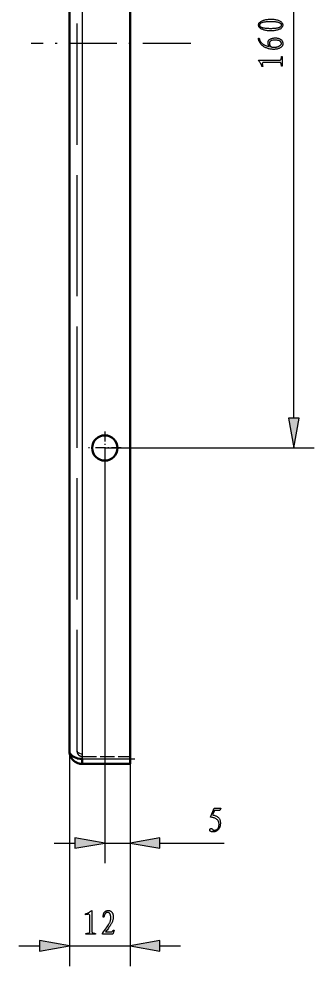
# Model space of a CAD drawing. Extents: x 0 to 420, y 0 to 297.
# Drawn here: x 284.5 to 313.7, y 106.2 to 199.9 of the extents above; entities that cross this region are included whole.
import ezdxf

# ---------------------------------------------------------------- set-up
doc = ezdxf.new("R2010")
doc.units = 0
doc.linetypes.add('DASHDOT', pattern=[18.5, 12, -3, 0.5, -3])
doc.linetypes.add('DASHED', pattern=[15, 12, -3])

msp = doc.modelspace()

# ---------------------------------------------------------------- linework, layer by layer
at = {"color": 7, "lineweight": 50}
for p, q in [((289.457, 267.418), (289.457, 127.418)), ((295.457, 267.741), (295.457, 127.095))]:
    msp.add_line(p, q, dxfattribs=at)
at = {"color": 7, "linetype": 'DASHED', "lineweight": 25}
for p, q in [((290.207, 127.418), (290.207, 267.418)), ((290.707, 267.741), (290.707, 127.095)), ((290.707, 267.741), (290.707, 127.095)), ((290.707, 267.741), (290.707, 127.095))]:
    msp.add_line(p, q, dxfattribs=at)
at = {"color": 7, "lineweight": 25}
msp.add_line((290.707, 267.741), (290.707, 127.095), dxfattribs=at)
at = {"color": 5, "lineweight": 25}
for p, q in [((311.671, 160.372), (311.671, 234.463)), ((292.957, 157.418), (292.957, 116.344)), ((292.957, 157.418), (313.671, 157.418)), ((289.457, 127.418), (289.457, 106.178)), ((295.457, 127.095), (295.457, 106.178))]:
    msp.add_line(p, q, dxfattribs=at)
at = {"color": 14, "linetype": 'DASHDOT', "lineweight": 25, "ltscale": 0.394984}
msp.add_line((301.461, 197.418), (285.662, 197.418), dxfattribs=at)
at = {"color": 14, "linetype": 'DASHDOT', "lineweight": 25, "ltscale": 0.08125}
for p, q in [((292.957, 159.043), (292.957, 155.793)), ((294.582, 157.418), (291.332, 157.418))]:
    msp.add_line(p, q, dxfattribs=at)
at = {"color": 14, "linetype": 'DASHDOT', "lineweight": 25, "ltscale": 0.1425}
msp.add_line((290.232, 126.668), (295.932, 126.668), dxfattribs=at)
msp.add_line((290.232, 126.668), (295.932, 126.668), dxfattribs=at)
at = {"color": 7, "linetype": 'DASHED', "lineweight": 25, "ltscale": 0.004419}
msp.add_line((290.707, 127.095), (290.707, 126.918), dxfattribs=at)
msp.add_line((290.707, 127.095), (290.707, 126.918), dxfattribs=at)
at = {"color": 7, "lineweight": 25, "ltscale": 0.010669}
msp.add_line((290.707, 127.095), (290.707, 126.668), dxfattribs=at)
at = {"color": 7, "linetype": 'DASHED', "lineweight": 25, "ltscale": 0.010669}
msp.add_line((290.707, 127.095), (290.707, 126.668), dxfattribs=at)
at = {"color": 7, "linetype": 'DASHED', "lineweight": 25, "ltscale": 0.11875}
for p, q in [((290.707, 126.918), (295.457, 126.918)), ((290.707, 126.668), (295.457, 126.668))]:
    msp.add_line(p, q, dxfattribs=at)
at = {"color": 7, "lineweight": 25, "ltscale": 0.11875}
msp.add_line((290.707, 126.668), (295.457, 126.668), dxfattribs=at)
at = {"color": 7, "lineweight": 50, "ltscale": 0.0125}
for p, q in [((290.707, 126.168), (290.707, 126.668)), ((295.457, 126.168), (295.457, 126.668))]:
    msp.add_line(p, q, dxfattribs=at)
at = {"color": 7, "linetype": 'DASHED', "lineweight": 25, "ltscale": 0.0125}
msp.add_line((290.707, 126.668), (290.707, 126.168), dxfattribs=at)
at = {"color": 5, "lineweight": 25, "ltscale": 0.268774}
msp.add_line((295.457, 127.095), (295.457, 116.344), dxfattribs=at)
at = {"color": 7, "lineweight": 50, "ltscale": 0.010669}
msp.add_line((295.457, 127.095), (295.457, 126.668), dxfattribs=at)
at = {"color": 7, "lineweight": 50, "ltscale": 0.001465}
msp.add_line((290.414, 126.203), (290.471, 126.19), dxfattribs=at)
at = {"color": 7, "lineweight": 50, "ltscale": 0.11875}
msp.add_line((290.707, 126.168), (295.457, 126.168), dxfattribs=at)
at = {"color": 5, "lineweight": 25, "ltscale": 0.051139}
for p, q in [((287.957, 118.344), (290.003, 118.344)), ((284.457, 108.178), (286.503, 108.178)), ((298.412, 108.178), (300.457, 108.178))]:
    msp.add_line(p, q, dxfattribs=at)
at = {"color": 5, "lineweight": 25, "ltscale": 0.0625}
msp.add_line((292.957, 118.344), (295.457, 118.344), dxfattribs=at)
at = {"color": 5, "lineweight": 25, "ltscale": 0.15929}
msp.add_line((298.412, 118.344), (304.783, 118.344), dxfattribs=at)
at = {"color": 5, "lineweight": 25, "ltscale": 0.15}
msp.add_line((289.457, 108.178), (295.457, 108.178), dxfattribs=at)
at = {"color": 5, "lineweight": 25}
for points in [[(308.525, 199.667), (308.587, 199.697), (308.655, 199.724), (308.727, 199.748), (308.805, 199.769), (308.887, 199.787), (308.974, 199.801), (309.066, 199.813), (309.164, 199.822), (309.266, 199.828), (309.372, 199.831), (309.48, 199.831), (309.582, 199.827), (309.681, 199.82), (309.775, 199.809), (309.865, 199.795), (309.95, 199.778), (310.031, 199.757), (310.107, 199.733), (310.18, 199.705), (310.247, 199.674), (310.31, 199.64), (310.366, 199.604), (310.415, 199.566), (310.457, 199.526), (310.494, 199.484), (310.523, 199.44), (310.546, 199.394), (310.562, 199.346), (310.572, 199.295), (310.576, 199.243), (310.572, 199.191), (310.562, 199.141), (310.546, 199.094), (310.523, 199.048), (310.494, 199.006), (310.457, 198.965), (310.415, 198.927), (310.366, 198.891), (310.31, 198.857), (310.247, 198.826), (310.18, 198.798), (310.107, 198.772), (310.031, 198.749), (309.95, 198.73), (309.865, 198.713), (309.775, 198.7), (309.681, 198.689), (309.582, 198.682), (309.48, 198.677), (309.372, 198.676), (309.266, 198.677), (309.164, 198.682), (309.066, 198.689), (308.974, 198.7), (308.887, 198.713), (308.805, 198.73), (308.727, 198.749), (308.655, 198.772), (308.587, 198.798), (308.525, 198.826), (308.467, 198.856), (308.415, 198.886), (308.369, 198.915), (308.328, 198.944), (308.292, 198.973), (308.262, 199.002), (308.238, 199.03), (308.219, 199.058), (308.205, 199.086), (308.197, 199.113), (308.192, 199.14), (308.188, 199.168), (308.185, 199.195), (308.184, 199.221), (308.183, 199.248), (308.184, 199.275), (308.185, 199.301), (308.188, 199.328), (308.192, 199.354), (308.197, 199.38), (308.205, 199.406), (308.219, 199.433), (308.238, 199.46), (308.262, 199.488), (308.292, 199.517), (308.328, 199.546), (308.369, 199.575), (308.415, 199.605), (308.467, 199.636)], [(310.159, 198.997), (310.204, 199.012), (310.246, 199.028), (310.284, 199.043), (310.317, 199.059), (310.347, 199.076), (310.372, 199.092), (310.393, 199.109), (310.41, 199.126), (310.423, 199.143), (310.432, 199.161), (310.438, 199.179), (310.443, 199.196), (310.446, 199.214), (310.448, 199.231), (310.449, 199.248), (310.448, 199.265), (310.446, 199.282), (310.443, 199.299), (310.438, 199.315), (310.432, 199.332), (310.423, 199.348), (310.41, 199.365), (310.393, 199.381), (310.372, 199.398), (310.347, 199.414), (310.317, 199.43), (310.284, 199.447), (310.246, 199.463), (310.204, 199.48), (310.159, 199.496), (310.108, 199.512), (310.051, 199.526), (309.987, 199.538), (309.918, 199.549), (309.842, 199.558), (309.761, 199.565), (309.673, 199.571), (309.579, 199.575), (309.479, 199.577), (309.372, 199.578), (309.266, 199.577), (309.165, 199.575), (309.069, 199.571), (308.979, 199.565), (308.894, 199.558), (308.815, 199.549), (308.741, 199.538), (308.672, 199.526), (308.61, 199.512), (308.552, 199.496), (308.5, 199.479), (308.454, 199.46), (308.413, 199.439), (308.377, 199.416), (308.347, 199.392), (308.322, 199.366), (308.303, 199.338), (308.29, 199.308), (308.281, 199.276), (308.279, 199.243), (308.281, 199.21), (308.29, 199.179), (308.303, 199.149), (308.322, 199.122), (308.347, 199.096), (308.377, 199.072), (308.413, 199.051), (308.454, 199.031), (308.5, 199.013), (308.552, 198.997), (308.61, 198.983), (308.672, 198.97), (308.741, 198.959), (308.815, 198.949), (308.894, 198.941), (308.979, 198.934), (309.069, 198.929), (309.165, 198.925), (309.266, 198.923), (309.372, 198.922), (309.479, 198.923), (309.579, 198.925), (309.673, 198.929), (309.761, 198.934), (309.842, 198.941), (309.918, 198.949), (309.987, 198.959), (310.051, 198.97), (310.108, 198.983)], [(309.311, 197.855), (309.352, 197.879), (309.395, 197.9), (309.441, 197.918), (309.489, 197.934), (309.54, 197.948), (309.593, 197.959), (309.649, 197.967), (309.707, 197.974), (309.767, 197.977), (309.831, 197.978), (309.894, 197.977), (309.955, 197.973), (310.013, 197.966), (310.07, 197.955), (310.124, 197.943), (310.177, 197.927), (310.227, 197.908), (310.275, 197.887), (310.32, 197.862), (310.364, 197.835), (310.404, 197.805), (310.44, 197.772), (310.472, 197.736), (310.499, 197.698), (310.523, 197.657), (310.542, 197.613), (310.557, 197.567), (310.567, 197.518), (310.573, 197.466), (310.576, 197.411), (310.573, 197.356), (310.565, 197.304), (310.552, 197.255), (310.534, 197.209), (310.511, 197.165), (310.482, 197.124), (310.448, 197.086), (310.409, 197.05), (310.365, 197.017), (310.316, 196.987), (310.263, 196.96), (310.207, 196.936), (310.15, 196.914), (310.089, 196.895), (310.027, 196.88), (309.962, 196.867), (309.895, 196.857), (309.826, 196.849), (309.754, 196.845), (309.68, 196.844), (309.605, 196.845), (309.531, 196.849), (309.458, 196.856), (309.385, 196.866), (309.313, 196.878), (309.241, 196.893), (309.17, 196.911), (309.1, 196.931), (309.031, 196.954), (308.962, 196.98), (308.895, 197.009), (308.831, 197.039), (308.768, 197.072), (308.709, 197.107), (308.651, 197.144), (308.596, 197.184), (308.544, 197.225), (308.494, 197.269), (308.447, 197.315), (308.402, 197.363), (308.36, 197.413), (308.322, 197.465), (308.289, 197.519), (308.26, 197.575), (308.234, 197.633), (308.213, 197.693), (308.196, 197.755), (308.183, 197.818), (308.174, 197.884), (308.169, 197.951), (308.251, 197.951), (308.258, 197.9), (308.268, 197.85), (308.279, 197.803), (308.294, 197.756), (308.311, 197.712), (308.331, 197.669), (308.353, 197.628), (308.378, 197.588), (308.406, 197.55), (308.436, 197.514), (308.469, 197.479), (308.503, 197.446), (308.54, 197.414), (308.579, 197.385), (308.621, 197.356), (308.664, 197.33), (308.71, 197.305), (308.758, 197.282), (308.808, 197.26), (308.86, 197.24), (308.912, 197.222), (308.961, 197.205), (309.008, 197.189), (309.052, 197.175), (309.094, 197.162), (309.133, 197.15), (309.169, 197.14), (309.203, 197.131), (309.234, 197.123), (309.263, 197.117), (309.252, 197.134), (309.242, 197.15), (309.231, 197.166), (309.22, 197.183), (309.21, 197.199), (309.2, 197.216), (309.19, 197.232), (309.18, 197.248), (309.17, 197.265), (309.161, 197.281), (309.151, 197.299), (309.143, 197.318), (309.136, 197.34), (309.13, 197.363), (309.125, 197.389), (309.12, 197.417), (309.117, 197.446), (309.115, 197.478), (309.113, 197.512), (309.113, 197.548), (309.115, 197.584), (309.121, 197.619), (309.131, 197.653), (309.144, 197.686), (309.162, 197.717), (309.184, 197.747), (309.21, 197.776), (309.24, 197.804), (309.273, 197.83)], [(309.769, 197.062), (309.812, 197.063), (309.856, 197.066), (309.898, 197.071), (309.941, 197.078), (309.983, 197.086), (310.024, 197.097), (310.065, 197.109), (310.106, 197.124), (310.146, 197.14), (310.186, 197.158), (310.224, 197.177), (310.259, 197.197), (310.291, 197.217), (310.319, 197.237), (310.345, 197.257), (310.367, 197.278), (310.386, 197.299), (310.403, 197.32), (310.415, 197.341), (310.425, 197.363), (310.432, 197.385), (310.436, 197.408), (310.436, 197.432), (310.434, 197.456), (310.429, 197.481), (310.42, 197.507), (310.409, 197.533), (310.395, 197.56), (310.377, 197.588), (310.357, 197.616), (310.331, 197.643), (310.298, 197.668), (310.257, 197.689), (310.208, 197.708), (310.152, 197.724), (310.088, 197.737), (310.016, 197.747), (309.937, 197.754), (309.85, 197.758), (309.755, 197.76), (309.662, 197.757), (309.578, 197.75), (309.504, 197.737), (309.44, 197.719), (309.386, 197.696), (309.342, 197.669), (309.307, 197.636), (309.283, 197.598), (309.268, 197.555), (309.263, 197.507), (309.264, 197.458), (309.266, 197.412), (309.269, 197.37), (309.274, 197.332), (309.28, 197.297), (309.288, 197.265), (309.297, 197.236), (309.307, 197.211), (309.318, 197.19), (309.331, 197.172), (309.345, 197.156), (309.359, 197.142), (309.373, 197.129), (309.387, 197.117), (309.402, 197.107), (309.416, 197.098), (309.431, 197.09), (309.445, 197.084), (309.46, 197.08), (309.475, 197.076), (309.491, 197.074), (309.511, 197.071), (309.533, 197.069), (309.558, 197.067), (309.586, 197.066), (309.617, 197.065), (309.651, 197.064), (309.687, 197.063), (309.727, 197.063)], [(308.744, 195.559), (308.705, 195.557), (308.67, 195.553), (308.64, 195.547), (308.613, 195.538), (308.591, 195.526), (308.574, 195.512), (308.56, 195.495), (308.551, 195.475), (308.546, 195.453), (308.545, 195.429), (308.547, 195.402), (308.549, 195.376), (308.553, 195.349), (308.556, 195.321), (308.561, 195.294), (308.566, 195.265), (308.572, 195.237), (308.578, 195.208), (308.585, 195.178), (308.593, 195.148), (308.511, 195.148), (308.486, 195.214), (308.458, 195.278), (308.429, 195.342), (308.397, 195.404), (308.364, 195.466), (308.329, 195.527), (308.292, 195.588), (308.253, 195.647), (308.212, 195.706), (308.169, 195.764), (310.275, 195.764), (310.306, 195.772), (310.334, 195.787), (310.358, 195.808), (310.38, 195.836), (310.398, 195.87), (310.413, 195.91), (310.424, 195.956), (310.432, 196.009), (310.437, 196.068), (310.439, 196.133), (310.521, 196.133), (310.521, 195.176), (310.439, 195.176), (310.438, 195.244), (310.433, 195.305), (310.427, 195.359), (310.417, 195.408), (310.405, 195.449), (310.39, 195.484), (310.372, 195.513), (310.351, 195.534), (310.328, 195.55), (310.302, 195.559)], [(311.15, 160.372), (311.671, 157.418), (312.192, 160.372)], [(304.264, 120.205), (304.262, 120.261), (304.255, 120.316), (304.245, 120.369), (304.231, 120.419), (304.212, 120.468), (304.19, 120.515), (304.163, 120.56), (304.132, 120.603), (304.098, 120.644), (304.059, 120.684), (304.015, 120.72), (303.967, 120.754), (303.915, 120.784), (303.857, 120.81), (303.795, 120.834), (303.729, 120.854), (303.658, 120.871), (303.582, 120.885), (303.501, 120.895), (303.416, 120.902), (303.772, 121.791), (304.455, 121.791), (304.359, 121.572), (303.799, 121.572), (303.621, 121.121), (303.696, 121.106), (303.767, 121.089), (303.834, 121.07), (303.898, 121.048), (303.958, 121.024), (304.014, 120.997), (304.067, 120.968), (304.116, 120.937), (304.161, 120.904), (304.202, 120.868), (304.24, 120.829), (304.274, 120.787), (304.303, 120.74), (304.329, 120.69), (304.351, 120.636), (304.369, 120.578), (304.383, 120.516), (304.392, 120.45), (304.398, 120.381), (304.4, 120.308), (304.398, 120.234), (304.392, 120.163), (304.383, 120.095), (304.369, 120.03), (304.351, 119.967), (304.329, 119.908), (304.303, 119.852), (304.274, 119.798), (304.24, 119.747), (304.202, 119.699), (304.162, 119.655), (304.121, 119.615), (304.079, 119.579), (304.036, 119.548), (303.992, 119.521), (303.947, 119.499), (303.901, 119.481), (303.854, 119.467), (303.807, 119.458), (303.758, 119.453), (303.71, 119.451), (303.666, 119.451), (303.625, 119.452), (303.587, 119.454), (303.553, 119.458), (303.522, 119.464), (303.494, 119.471), (303.469, 119.479), (303.448, 119.489), (303.43, 119.501), (303.414, 119.513), (303.4, 119.526), (303.388, 119.54), (303.377, 119.553), (303.368, 119.568), (303.361, 119.582), (303.355, 119.597), (303.351, 119.612), (303.349, 119.628), (303.348, 119.644), (303.348, 119.66), (303.35, 119.675), (303.354, 119.689), (303.359, 119.702), (303.365, 119.715), (303.372, 119.726), (303.381, 119.736), (303.391, 119.745), (303.403, 119.753), (303.416, 119.761), (303.43, 119.767), (303.443, 119.772), (303.457, 119.776), (303.471, 119.778), (303.484, 119.779), (303.498, 119.78), (303.512, 119.778), (303.525, 119.776), (303.539, 119.772), (303.553, 119.768), (303.566, 119.761), (303.579, 119.752), (303.591, 119.741), (303.603, 119.728), (303.614, 119.713), (303.625, 119.695), (303.635, 119.676), (303.645, 119.654), (303.654, 119.63), (303.662, 119.603), (303.731, 119.605), (303.795, 119.61), (303.855, 119.618), (303.909, 119.629), (303.96, 119.643), (304.005, 119.66), (304.046, 119.681), (304.082, 119.704), (304.114, 119.731), (304.141, 119.761), (304.164, 119.793), (304.185, 119.829), (304.203, 119.867), (304.219, 119.907), (304.233, 119.95), (304.244, 119.996), (304.253, 120.044), (304.259, 120.095), (304.262, 120.149)], [(290.003, 117.823), (292.957, 118.344), (290.003, 118.865)], [(298.412, 118.865), (295.457, 118.344), (298.412, 117.823)], [(291.473, 111.106), (291.471, 111.145), (291.468, 111.18), (291.461, 111.21), (291.452, 111.236), (291.44, 111.258), (291.426, 111.276), (291.409, 111.289), (291.39, 111.298), (291.368, 111.303), (291.343, 111.304), (291.317, 111.303), (291.29, 111.3), (291.263, 111.297), (291.236, 111.293), (291.208, 111.289), (291.18, 111.284), (291.151, 111.278), (291.122, 111.271), (291.093, 111.264), (291.063, 111.256), (291.063, 111.338), (291.128, 111.364), (291.192, 111.391), (291.256, 111.421), (291.319, 111.452), (291.381, 111.485), (291.442, 111.521), (291.502, 111.558), (291.561, 111.597), (291.62, 111.637), (291.678, 111.68), (291.678, 109.575), (291.686, 109.544), (291.701, 109.516), (291.723, 109.491), (291.75, 109.47), (291.784, 109.452), (291.824, 109.437), (291.87, 109.425), (291.923, 109.417), (291.982, 109.412), (292.047, 109.411), (292.047, 109.329), (291.09, 109.329), (291.09, 109.411), (291.158, 109.412), (291.219, 109.416), (291.274, 109.423), (291.322, 109.433), (291.363, 109.445), (291.398, 109.46), (291.427, 109.478), (291.449, 109.498), (291.464, 109.521), (291.473, 109.547)], [(293.031, 109.547), (293.565, 109.547), (293.592, 109.554), (293.618, 109.564), (293.644, 109.576), (293.67, 109.591), (293.694, 109.609), (293.719, 109.629), (293.743, 109.653), (293.766, 109.679), (293.789, 109.707), (293.811, 109.739), (293.893, 109.739), (293.756, 109.329), (292.731, 109.329), (292.731, 109.411), (292.841, 109.564), (292.942, 109.706), (293.035, 109.837), (293.118, 109.958), (293.192, 110.067), (293.257, 110.165), (293.313, 110.253), (293.361, 110.329), (293.399, 110.395), (293.428, 110.45), (293.451, 110.499), (293.472, 110.548), (293.491, 110.597), (293.507, 110.646), (293.52, 110.694), (293.531, 110.743), (293.54, 110.791), (293.546, 110.839), (293.55, 110.887), (293.551, 110.935), (293.55, 110.982), (293.548, 111.027), (293.545, 111.071), (293.54, 111.112), (293.534, 111.152), (293.526, 111.19), (293.517, 111.227), (293.507, 111.261), (293.496, 111.294), (293.483, 111.325), (293.468, 111.353), (293.451, 111.379), (293.432, 111.401), (293.41, 111.421), (293.387, 111.438), (293.361, 111.451), (293.333, 111.462), (293.303, 111.469), (293.271, 111.474), (293.236, 111.475), (293.202, 111.474), (293.169, 111.47), (293.138, 111.463), (293.11, 111.453), (293.083, 111.441), (293.058, 111.426), (293.035, 111.408), (293.013, 111.388), (292.994, 111.364), (292.977, 111.338), (292.961, 111.311), (292.946, 111.282), (292.932, 111.253), (292.92, 111.222), (292.908, 111.191), (292.898, 111.16), (292.889, 111.127), (292.88, 111.093), (292.873, 111.059), (292.867, 111.024), (292.785, 111.024), (292.794, 111.098), (292.804, 111.166), (292.816, 111.23), (292.829, 111.288), (292.843, 111.34), (292.859, 111.387), (292.876, 111.429), (292.895, 111.466), (292.915, 111.497), (292.936, 111.523), (292.958, 111.545), (292.98, 111.566), (293.003, 111.584), (293.026, 111.601), (293.05, 111.615), (293.074, 111.628), (293.099, 111.639), (293.124, 111.648), (293.149, 111.655), (293.175, 111.66), (293.201, 111.663), (293.227, 111.666), (293.252, 111.668), (293.278, 111.67), (293.303, 111.67), (293.328, 111.67), (293.353, 111.668), (293.378, 111.666), (293.403, 111.663), (293.428, 111.66), (293.452, 111.654), (293.477, 111.646), (293.502, 111.634), (293.526, 111.62), (293.551, 111.603), (293.576, 111.583), (293.6, 111.561), (293.625, 111.535), (293.649, 111.507), (293.674, 111.475), (293.697, 111.441), (293.718, 111.404), (293.737, 111.364), (293.753, 111.322), (293.766, 111.277), (293.777, 111.229), (293.786, 111.178), (293.792, 111.125), (293.796, 111.069), (293.797, 111.01), (293.795, 110.95), (293.789, 110.889), (293.78, 110.827), (293.766, 110.765), (293.749, 110.703), (293.728, 110.64), (293.703, 110.576), (293.675, 110.512), (293.642, 110.447), (293.606, 110.381), (293.565, 110.314), (293.521, 110.243), (293.474, 110.169), (293.422, 110.09), (293.366, 110.009), (293.307, 109.924), (293.244, 109.835), (293.177, 109.743), (293.106, 109.647)], [(286.503, 107.657), (289.457, 108.178), (286.503, 108.699)], [(298.412, 108.699), (295.457, 108.178), (298.412, 107.657)]]:
    msp.add_lwpolyline(points, close=True, dxfattribs=at)
at = {"color": 7, "lineweight": 50}
msp.add_lwpolyline([(289.457, 127.418), (289.472, 127.302), (289.514, 127.193), (289.584, 127.089), (289.769, 126.922), (289.947, 126.823), (290.115, 126.758), (290.303, 126.708), (290.502, 126.678), (290.707, 126.668)], dxfattribs=at)
at = {"color": 7, "linetype": 'DASHED', "lineweight": 25}
for points in [[(289.457, 127.418), (289.472, 127.302), (289.514, 127.193), (289.584, 127.089), (289.769, 126.922), (289.947, 126.823), (290.115, 126.758), (290.303, 126.708), (290.502, 126.678), (290.707, 126.668)], [(290.707, 127.095), (290.412, 127.225), (290.304, 127.287), (290.239, 127.344), (290.219, 127.373), (290.207, 127.418)], [(290.707, 127.095), (290.412, 127.225), (290.304, 127.287), (290.239, 127.344), (290.219, 127.373), (290.207, 127.418)]]:
    msp.add_lwpolyline(points, dxfattribs=at)
at = {"color": 7, "lineweight": 50}
msp.add_circle((292.957, 157.418), 1.25, dxfattribs=at)
at = {"color": 7, "linetype": 'DASHED', "lineweight": 25}
for centre, radius, start, end in [((290.73, 127.42), 1.273, 180.07453, 192.46703), ((290.707, 127.418), 0.5, 179.99742, 270.01401), ((290.715, 127.422), 1.259, 205.38084, 218.48799), ((290.719, 127.429), 1.266, 225.24938, 231.40698), ((290.71, 127.422), 1.255, 243.43941, 256.31831), ((290.708, 127.431), 1.263, 259.1864, 269.96949)]:
    msp.add_arc(centre, radius, start, end, dxfattribs=at)
at = {"color": 7, "lineweight": 50}
for centre, radius, start, end in [((290.734, 127.42), 1.277, 180.09313, 192.44926), ((290.734, 127.42), 1.277, 180.09313, 192.44926), ((290.698, 127.416), 1.241, 192.62686, 205.47523), ((290.715, 127.422), 1.259, 205.38034, 218.48692), ((290.715, 127.422), 1.259, 205.38034, 218.48692), ((290.691, 127.406), 1.23, 218.59279, 225.38759), ((290.724, 127.435), 1.273, 225.26524, 231.38688), ((290.724, 127.435), 1.273, 225.26524, 231.38688), ((290.707, 127.42), 1.251, 231.56421, 243.53533), ((290.711, 127.422), 1.255, 243.43943, 256.31668), ((290.711, 127.422), 1.255, 243.43943, 256.31668), ((290.708, 127.43), 1.262, 259.18361, 269.97333), ((290.708, 127.43), 1.262, 259.18361, 269.97333)]:
    msp.add_arc(centre, radius, start, end, dxfattribs=at)
at = {"color": 5, "lineweight": 25}
for points in [[(311.15, 160.372), (311.671, 157.418), (311.15, 160.372), (312.192, 160.372)], [(290.003, 117.823), (292.957, 118.344), (290.003, 117.823), (290.003, 118.865)], [(298.412, 118.865), (295.457, 118.344), (298.412, 118.865), (298.412, 117.823)], [(286.503, 107.657), (289.457, 108.178), (286.503, 107.657), (286.503, 108.699)], [(298.412, 108.699), (295.457, 108.178), (298.412, 108.699), (298.412, 107.657)]]:
    msp.add_solid(points, dxfattribs=at)

doc.saveas('drawing.dxf')
